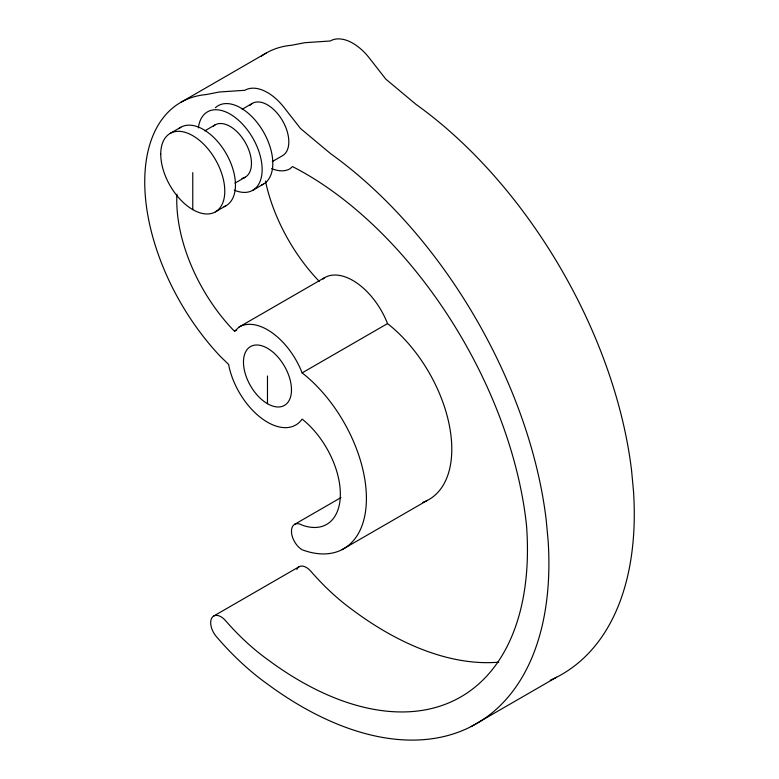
<?xml version="1.0" encoding="UTF-8"?>
<svg xmlns="http://www.w3.org/2000/svg" width="779" height="779" viewBox="0 0 779 779"><rect width="100%" height="100%" fill="white"/><g stroke="black" fill="none" stroke-linecap="round" stroke-linejoin="round"><path stroke-width="1.17" d="M176.921 194.234A128.292 74.073 60 0 0 232.755 329.478L234.567 331.241L239.172 326.966L324.561 277.675A56.604 32.679 60 0 1 387.523 323.597A109.975 63.498 60 0 1 449.386 425.587A109.975 63.498 60 0 1 422.51 502.445M323.022 279.096L324.561 277.675M180.689 102.429L266.067 53.128M170.124 133.423L180.796 127.259M204.77 130.853L215.023 124.932M242.123 109.284L252.386 103.364M234.956 183.143L245.219 177.213M272.309 161.574L282.573 155.654A30.186 17.43 60 0 0 281.015 118.272A30.186 17.43 60 0 0 249.728 105.574M215.403 211.859L226.076 205.695M252.766 190.29L263.438 184.126M234.567 331.241L236.68 330.023M239.172 326.966A56.604 32.679 60 0 1 302.135 372.888L387.523 323.597M294.589 524.364L340.968 497.586M213.621 616.092L299 566.791M342.01 549.662L427.389 500.371M471.129 726.564L556.508 677.272M319.351 281.355L318.144 280.187A128.292 74.073 60 0 1 265.473 181.127M267.479 375.984L267.479 403.717M192.764 172.636L192.764 209.609M302.135 372.888A109.975 63.498 60 0 1 366.412 498.433A109.975 63.498 60 0 1 302.135 549.76A15.093 8.715 60 0 1 291.463 531.278A15.093 8.715 60 0 1 302.135 525.114A66.011 38.113 60 0 0 340.345 494.168A66.011 38.113 60 0 0 302.135 419.102A56.604 32.679 60 0 1 262.25 418.79A56.604 32.679 60 0 1 228.822 365.624L228.695 364.504L220.506 356.568A173.581 100.218 60 0 1 145.001 191.303A173.581 100.218 60 0 1 206.104 94.58L219.415 91.99L244.84 90.296A45.279 26.145 60 0 1 283.488 106.733L300.47 128.467L330.666 153.716A350.005 202.073 60 0 1 546.225 520.138L548.134 540.743A350.005 202.073 60 0 1 267.479 684.089A213.738 123.403 60 0 1 215.929 636.092A14.558 8.403 60 0 1 212.005 617.64A14.558 8.403 60 0 1 226.027 621.204A183.854 106.148 60 0 0 267.479 659.433A321.571 185.655 60 0 0 526.526 525.543A315.466 182.14 60 0 0 292.446 166.56L290.119 168.722A45.279 26.145 60 0 1 271.657 168.576M550.227 680.252A350.005 202.073 60 0 0 633.522 491.452L631.613 470.837A350.005 202.073 60 0 0 416.054 104.415L385.848 79.176L368.866 57.432A45.279 26.145 60 0 0 330.218 40.995L304.803 42.699L291.492 45.279A173.581 100.218 60 0 0 261.062 56.37M296.809 569.41A14.558 8.403 60 0 1 311.405 571.903A183.854 106.148 60 0 0 352.858 610.142A321.571 185.655 60 0 0 498.696 662.169M213.183 126.295A30.186 17.43 60 0 1 245.706 143.219A30.186 17.43 60 0 1 241.977 178.41M215.393 107.736A45.279 26.145 60 0 1 262.932 130.979A45.279 26.145 60 0 1 261.384 185.11M198.372 127.922A45.279 26.145 60 0 1 231.519 114.941A45.279 26.145 60 0 1 262.114 167.933A45.279 26.145 60 0 1 234.304 190.144M178.917 128.545A45.279 26.145 60 0 1 226.076 153.405A45.279 26.145 60 0 1 224.031 206.678M243.467 362.118A33.964 19.611 60 0 0 279.486 406.93A33.964 19.611 60 0 0 279.486 358.905A33.964 19.611 60 0 0 243.467 362.118M160.747 154.154A45.279 26.145 60 0 0 208.772 213.904A45.279 26.145 60 0 0 208.772 149.86A45.279 26.145 60 0 0 160.747 154.154"/></g></svg>
